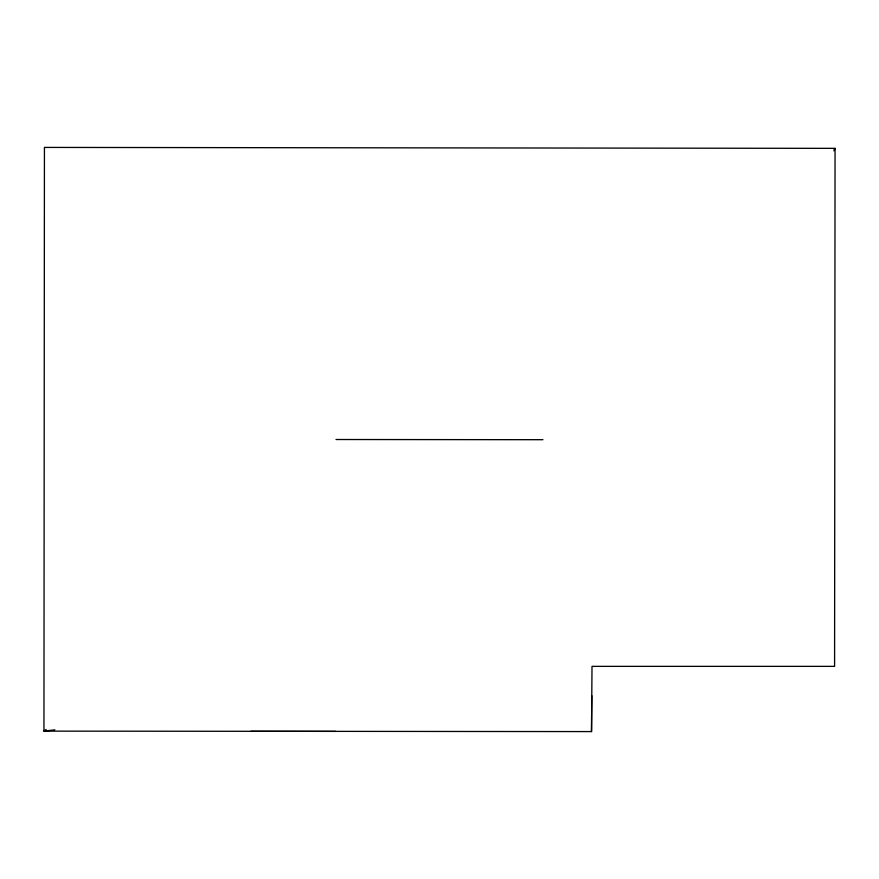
<?xml version="1.0" encoding="UTF-8"?>
<svg xmlns="http://www.w3.org/2000/svg" width="879" height="879" viewBox="0 0 879 879"><rect width="100%" height="100%" fill="white"/><g stroke="black" fill="none" stroke-linecap="round" stroke-linejoin="round"><path stroke-width="1.32" d="M591.523 731.581L592.006 666.359L834.589 666.359L835.05 148.353L44.433 147.419L43.95 731.13L591.523 731.581L591.798 695.707M833.885 150.836L835.05 148.353L834.061 149.089M46.158 729.493L43.95 731.13L54.861 729.834M336.02 439.511L542.958 439.698M250.834 731.284L335.767 731.372"/></g></svg>
